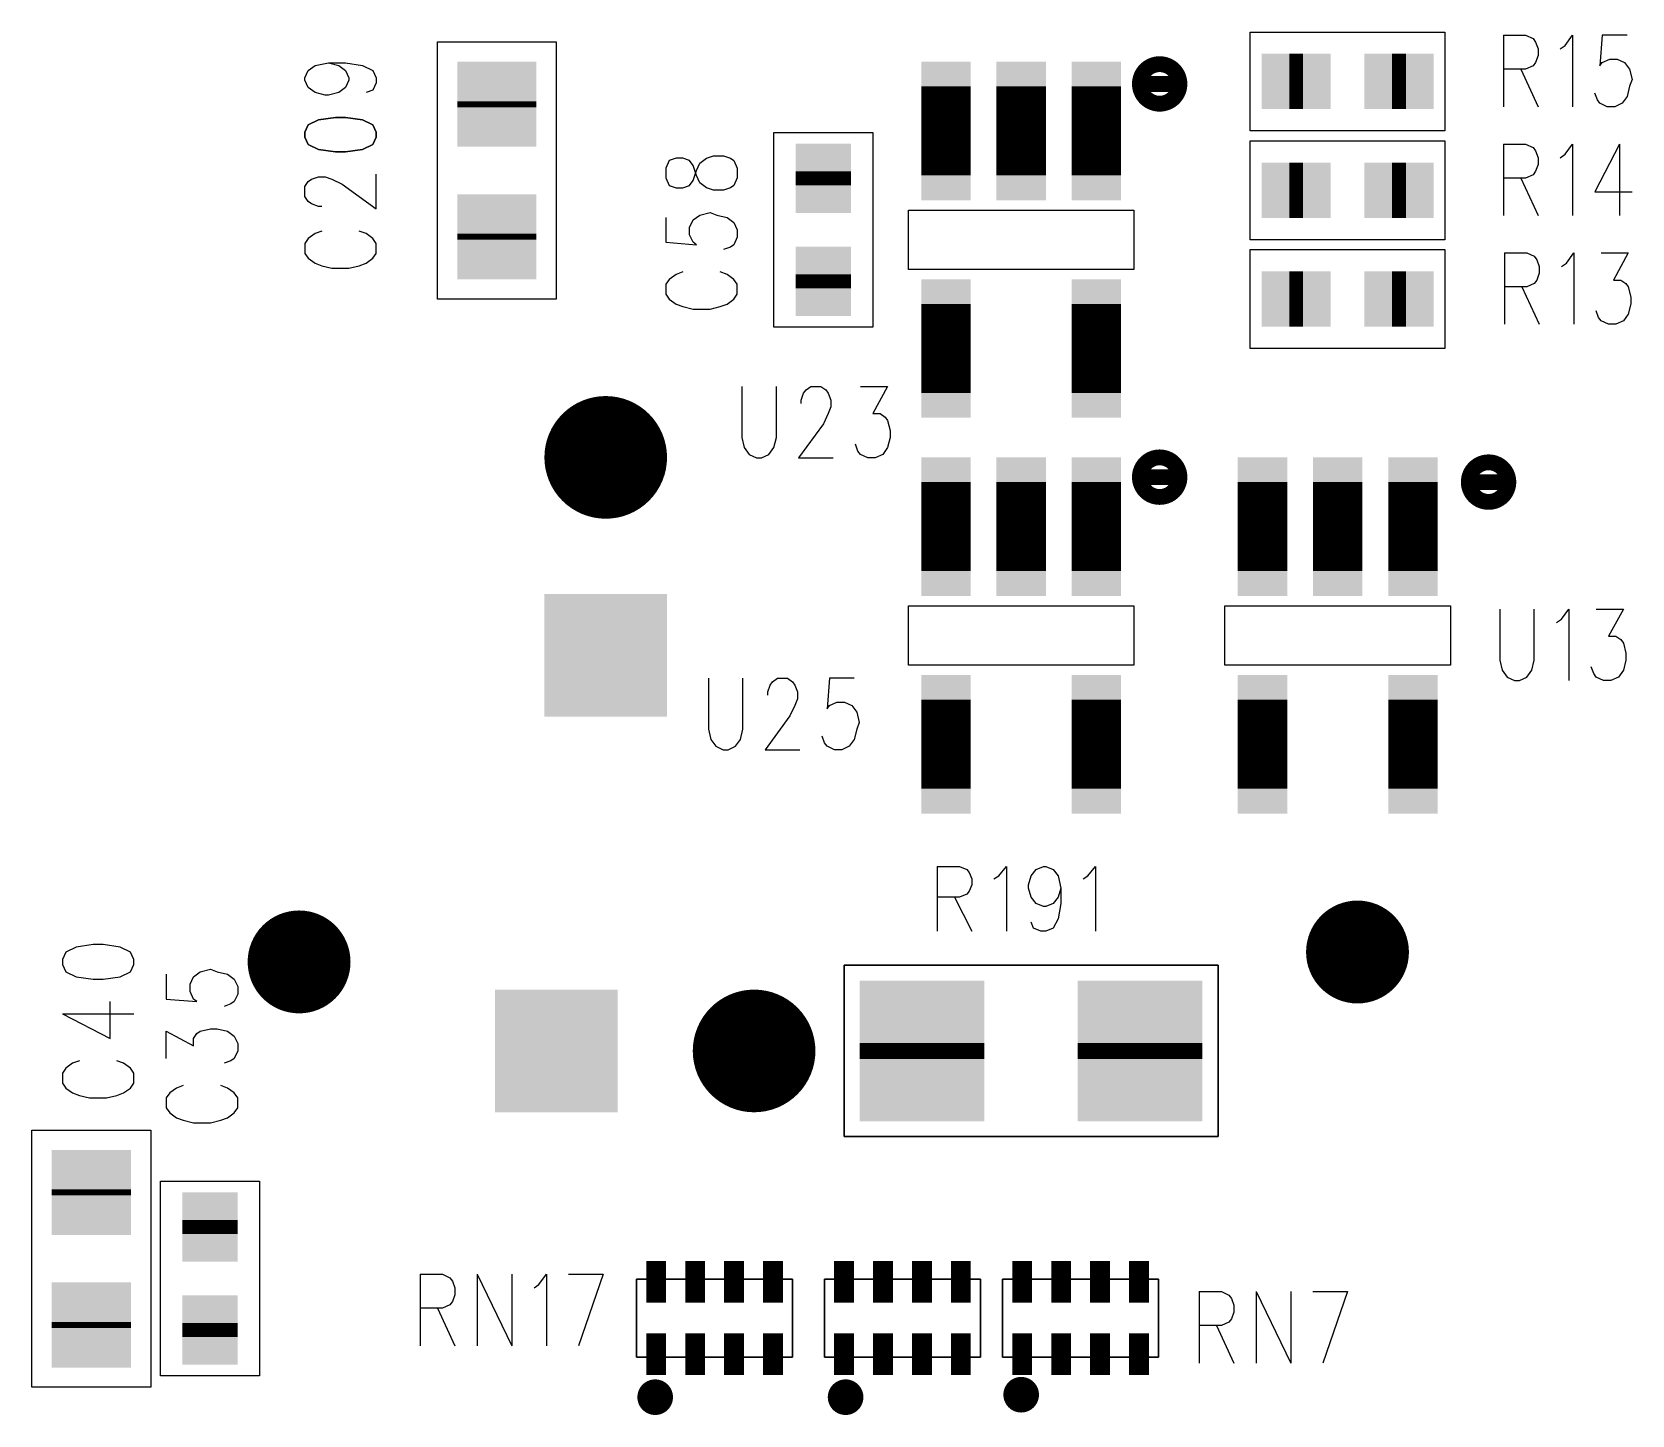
# Model space of a CAD drawing. Extents: x 12040 to 27945, y 10799 to 21199.
# Drawn here: x 18545 to 19354, y 17402 to 18101 of the extents above; entities that cross this region are included whole.
import ezdxf

# ---------------------------------------------------------------- set-up
doc = ezdxf.new("R2010")
doc.units = 0
doc.header["$MEASUREMENT"] = 0
doc.layers.add('ASSYDWGBOT_PHO', color=7, linetype='Continuous')

msp = doc.modelspace()

# ---------------------------------------------------------------- linework, layer by layer
at = {"layer": 'ASSYDWGBOT_PHO'}
for points in [[(19160.789, 18100.63), (19259.211, 18100.63)], [(19160.789, 18050.631), (19160.789, 18100.63)], [(19259.211, 18100.63), (19259.211, 18050.631)], [(18750, 17965.63), (18750, 18095.631)], [(18750, 18095.631), (18809.999, 18095.631)], [(18809.999, 18095.631), (18809.999, 17965.63)], [(19288.75, 18098.98), (19288.75, 18062.889)], [(19288.75, 18098.98), (19299.999, 18098.98)], [(19299.999, 18098.98), (19303.749, 18097.269)], [(19303.749, 18097.269), (19305, 18095.551)], [(19305, 18095.551), (19306.25, 18092.11)], [(19306.25, 18092.11), (19306.25, 18088.671)], [(19317.499, 18092.11), (19320, 18093.83)], [(19320, 18093.83), (19323.75, 18098.98)], [(19323.75, 18098.98), (19323.75, 18062.889)], [(19338.751, 18098.98), (19337.5, 18083.521)], [(19351.25, 18098.98), (19338.751, 18098.98)], [(18684.61, 18081.249), (18688.049, 18083.75)], [(18688.049, 18083.75), (18694.92, 18084.999)], [(18694.92, 18084.999), (18700.081, 18083.75)], [(18694.92, 18084.999), (18703.52, 18084.999)], [(18700.081, 18083.75), (18703.52, 18081.249)], [(18703.52, 18084.999), (18712.111, 18083.75)], [(18712.111, 18083.75), (18717.27, 18081.249)], [(19305, 18085.23), (19303.749, 18083.521)], [(19306.25, 18088.671), (19305, 18085.23)], [(19337.5, 18083.521), (19338.751, 18085.23)], [(19338.751, 18085.23), (19342.501, 18086.95)], [(19342.501, 18086.95), (19346.251, 18086.95)], [(19346.251, 18086.95), (19350, 18085.23)], [(19350, 18085.23), (19352.501, 18081.8)], [(18682.89, 18077.499), (18684.61, 18081.249)], [(18682.89, 18076.25), (18682.89, 18077.499)], [(18684.61, 18072.5), (18682.89, 18076.25)], [(18703.52, 18081.249), (18705.231, 18077.499)], [(18705.231, 18076.25), (18703.52, 18072.5)], [(18705.231, 18077.499), (18705.231, 18076.25)], [(18717.27, 18081.249), (18718.981, 18077.499)], [(18718.981, 18077.499), (18718.981, 18075.001)], [(19299.999, 18081.8), (19288.75, 18081.8)], [(19297.501, 18081.8), (19306.25, 18062.889)], [(19303.749, 18083.521), (19299.999, 18081.8)], [(19352.501, 18081.8), (19353.75, 18076.639)], [(19353.75, 18076.639), (19352.501, 18073.2)], [(18688.049, 18070), (18684.61, 18072.5)], [(18693.199, 18068.75), (18688.049, 18070)], [(18694.92, 18068.75), (18693.199, 18068.75)], [(18700.081, 18070), (18694.92, 18068.75)], [(18703.52, 18072.5), (18700.081, 18070)], [(18717.27, 18071.251), (18713.831, 18070)], [(18718.981, 18075.001), (18717.27, 18071.251)], [(19336.25, 18066.33), (19334.999, 18069.771)], [(19351.25, 18068.05), (19348.749, 18064.61)], [(19352.501, 18073.2), (19351.25, 18068.05)], [(19337.5, 18064.61), (19336.25, 18066.33)], [(19341.249, 18062.889), (19337.5, 18064.61)], [(19344.999, 18062.889), (19341.249, 18062.889)], [(19348.749, 18064.61), (19344.999, 18062.889)], [(18920, 17951.42), (18920, 18049.841)], [(18920, 18049.841), (18969.999, 18049.841)], [(18969.999, 18049.841), (18969.999, 17951.42)], [(19259.211, 18050.631), (19160.789, 18050.631)], [(19160.789, 18045.63), (19259.211, 18045.63)], [(19160.789, 17995.63), (19160.789, 18045.63)], [(19259.211, 18045.63), (19259.211, 17995.63)], [(19288.75, 18043.98), (19288.75, 18007.891)], [(19288.75, 18043.98), (19299.999, 18043.98)], [(19299.999, 18043.98), (19303.749, 18042.271)], [(19320, 18038.83), (19323.75, 18043.98)], [(19323.75, 18043.98), (19323.75, 18007.891)], [(19347.5, 18043.98), (19334.999, 18019.92)], [(19347.5, 18043.98), (19347.5, 18007.891)], [(18867.109, 18035.62), (18865.391, 18031.87)], [(18870.55, 18036.869), (18867.109, 18035.62)], [(18873.98, 18036.869), (18870.55, 18036.869)], [(18877.42, 18035.62), (18873.98, 18036.869)], [(18879.141, 18033.119), (18877.42, 18035.62)], [(18882.58, 18034.37), (18886.021, 18036.869)], [(18886.021, 18036.869), (18889.45, 18038.12)], [(18889.45, 18038.12), (18894.609, 18038.12)], [(18894.609, 18038.12), (18898.05, 18036.869)], [(18898.05, 18036.869), (18899.771, 18035.62)], [(18899.771, 18035.62), (18901.48, 18031.87)], [(19303.749, 18042.271), (19305, 18040.55)], [(19305, 18040.55), (19306.25, 18037.109)], [(19306.25, 18037.109), (19306.25, 18033.67)], [(19317.499, 18037.109), (19320, 18038.83)], [(18686.331, 18026.251), (18689.77, 18027.5)], [(18689.77, 18027.5), (18693.199, 18027.5)], [(18693.199, 18027.5), (18696.64, 18026.251)], [(18718.981, 18011.25), (18718.981, 18028.749)], [(18865.391, 18031.87), (18865.391, 18026.871)], [(18880.859, 18028.12), (18879.141, 18033.119)], [(18879.141, 18025.62), (18880.859, 18030.621)], [(18880.859, 18030.621), (18882.58, 18034.37)], [(18882.58, 18024.37), (18880.859, 18028.12)], [(18901.48, 18031.87), (18901.48, 18026.871)], [(19303.749, 18028.521), (19299.999, 18026.8)], [(19305, 18030.23), (19303.749, 18028.521)], [(19306.25, 18033.67), (19305, 18030.23)], [(18682.89, 18022.499), (18684.61, 18025)], [(18682.89, 18017.5), (18682.89, 18022.499)], [(18684.61, 18025), (18686.331, 18026.251)], [(18696.64, 18026.251), (18701.799, 18023.75)], [(18701.799, 18023.75), (18718.981, 18011.25)], [(18865.391, 18026.871), (18867.109, 18023.121)], [(18867.109, 18023.121), (18870.55, 18021.87)], [(18870.55, 18021.87), (18873.98, 18021.87)], [(18873.98, 18021.87), (18877.42, 18023.121)], [(18877.42, 18023.121), (18879.141, 18025.62)], [(18886.021, 18021.87), (18882.58, 18024.37)], [(18889.45, 18020.62), (18886.021, 18021.87)], [(18894.609, 18020.62), (18889.45, 18020.62)], [(18898.05, 18021.87), (18894.609, 18020.62)], [(18899.771, 18023.121), (18898.05, 18021.87)], [(18901.48, 18026.871), (18899.771, 18023.121)], [(19299.999, 18026.8), (19288.75, 18026.8)], [(19297.501, 18026.8), (19306.25, 18007.891)], [(19334.999, 18019.92), (19353.75, 18019.92)], [(18684.61, 18014.999), (18682.89, 18017.5)], [(18686.331, 18013.75), (18684.61, 18014.999)], [(18689.77, 18012.501), (18686.331, 18013.75)], [(18691.481, 18012.501), (18689.77, 18012.501)], [(18865.391, 18006.87), (18865.391, 17994.37)], [(18877.42, 18001.869), (18879.141, 18005.619)], [(18879.141, 18005.619), (18882.58, 18008.12)], [(18882.58, 18008.12), (18887.73, 18009.371)], [(18887.73, 18009.371), (18891.171, 18008.12)], [(18891.171, 18008.12), (18896.33, 18006.87)], [(18896.33, 18006.87), (18899.771, 18004.37)], [(18899.771, 18004.37), (18901.48, 18000.62)], [(18988.001, 18010.63), (19101.999, 18010.63)], [(18988.001, 17980.631), (18988.001, 18010.63)], [(19101.999, 18010.63), (19101.999, 17980.631)], [(18684.61, 17996.25), (18682.89, 17993.75)], [(18688.049, 17998.751), (18684.61, 17996.25)], [(18691.481, 18000), (18688.049, 17998.751)], [(18713.831, 17998.751), (18710.39, 18000)], [(18717.27, 17996.25), (18713.831, 17998.751)], [(18718.981, 17993.75), (18717.27, 17996.25)], [(18877.42, 17998.119), (18877.42, 18001.869)], [(18879.141, 17994.37), (18877.42, 17998.119)], [(18901.48, 17996.87), (18899.771, 17993.12)], [(18901.48, 18000.62), (18901.48, 17996.87)], [(19259.211, 17995.63), (19160.789, 17995.63)], [(18682.89, 17993.75), (18682.89, 17988.75)], [(18682.89, 17988.75), (18684.61, 17986.25)], [(18717.27, 17986.25), (18718.981, 17988.75)], [(18718.981, 17988.75), (18718.981, 17993.75)], [(18865.391, 17994.37), (18880.859, 17993.12)], [(18880.859, 17993.12), (18879.141, 17994.37)], [(18898.05, 17991.871), (18894.609, 17990.62)], [(18899.771, 17993.12), (18898.05, 17991.871)], [(19160.789, 17990.629), (19259.211, 17990.629)], [(19160.789, 17940.63), (19160.789, 17990.629)], [(19259.211, 17990.629), (19259.211, 17940.63)], [(19289.379, 17988.979), (19289.379, 17952.89)], [(19289.379, 17988.979), (19300.631, 17988.979)], [(19300.631, 17988.979), (19304.38, 17987.27)], [(19304.38, 17987.27), (19305.63, 17985.55)], [(19320.629, 17983.829), (19324.381, 17988.979)], [(19324.381, 17988.979), (19324.381, 17952.89)], [(19338.131, 17988.979), (19351.879, 17988.979)], [(19351.879, 17988.979), (19344.379, 17975.229)], [(18684.61, 17986.25), (18688.049, 17983.749)], [(18688.049, 17983.749), (18691.481, 17982.5)], [(18691.481, 17982.5), (18696.64, 17981.251)], [(18696.64, 17981.251), (18705.231, 17981.251)], [(18705.231, 17981.251), (18710.39, 17982.5)], [(18710.39, 17982.5), (18713.831, 17983.749)], [(18713.831, 17983.749), (18717.27, 17986.25)], [(18873.98, 17979.37), (18870.55, 17978.121)], [(18896.33, 17978.121), (18892.891, 17979.37)], [(19101.999, 17980.631), (18988.001, 17980.631)], [(19305.63, 17985.55), (19306.881, 17982.109)], [(19306.881, 17978.67), (19305.63, 17975.229)], [(19306.881, 17982.109), (19306.881, 17978.67)], [(19318.13, 17982.109), (19320.629, 17983.829)], [(18867.109, 17975.62), (18865.391, 17973.12)], [(18865.391, 17973.12), (18865.391, 17968.121)], [(18870.55, 17978.121), (18867.109, 17975.62)], [(18899.771, 17975.62), (18896.33, 17978.121)], [(18901.48, 17973.12), (18899.771, 17975.62)], [(18901.48, 17968.121), (18901.48, 17973.12)], [(19300.631, 17971.8), (19289.379, 17971.8)], [(19298.13, 17971.8), (19306.881, 17952.89)], [(19304.38, 17973.52), (19300.631, 17971.8)], [(19305.63, 17975.229), (19304.38, 17973.52)], [(19344.379, 17975.229), (19348.129, 17975.229)], [(19348.129, 17975.229), (19350.63, 17973.52)], [(19350.63, 17973.52), (19351.879, 17971.8)], [(19351.879, 17971.8), (19353.13, 17966.64)], [(18809.999, 17965.63), (18750, 17965.63)], [(18865.391, 17968.121), (18867.109, 17965.62)], [(18867.109, 17965.62), (18870.55, 17963.12)], [(18870.55, 17963.12), (18873.98, 17961.87)], [(18892.891, 17961.87), (18896.33, 17963.12)], [(18896.33, 17963.12), (18899.771, 17965.62)], [(18899.771, 17965.62), (18901.48, 17968.121)], [(19353.13, 17963.2), (19351.879, 17958.05)], [(19353.13, 17966.64), (19353.13, 17963.2)], [(18873.98, 17961.87), (18879.141, 17960.621)], [(18879.141, 17960.621), (18887.73, 17960.621)], [(18887.73, 17960.621), (18892.891, 17961.87)], [(19336.88, 17956.329), (19335.63, 17959.77)], [(19338.131, 17954.611), (19336.88, 17956.329)], [(19341.881, 17952.89), (19338.131, 17954.611)], [(19349.38, 17954.611), (19345.631, 17952.89)], [(19351.879, 17958.05), (19349.38, 17954.611)], [(18969.999, 17951.42), (18920, 17951.42)], [(19345.631, 17952.89), (19341.881, 17952.89)], [(19259.211, 17940.63), (19160.789, 17940.63)], [(18903.749, 17921.48), (18903.749, 17895.7)], [(18921.249, 17895.7), (18921.249, 17921.48)], [(18933.75, 17914.61), (18934.999, 17918.051)], [(18933.75, 17912.889), (18933.75, 17914.61)], [(18934.999, 17918.051), (18936.251, 17919.769)], [(18936.251, 17919.769), (18938.749, 17921.48)], [(18938.749, 17921.48), (18943.75, 17921.48)], [(18943.75, 17921.48), (18946.251, 17919.769)], [(18946.251, 17919.769), (18947.5, 17918.051)], [(18947.5, 17918.051), (18948.75, 17914.61)], [(18948.75, 17914.61), (18948.75, 17911.169)], [(18963.751, 17921.48), (18977.501, 17921.48)], [(18977.501, 17921.48), (18969.999, 17907.73)], [(18947.5, 17907.73), (18945, 17902.58)], [(18948.75, 17911.169), (18947.5, 17907.73)], [(18969.999, 17907.73), (18973.749, 17907.73)], [(18973.749, 17907.73), (18976.25, 17906.019)], [(18976.25, 17906.019), (18977.501, 17904.301)], [(18945, 17902.58), (18932.501, 17885.389)], [(18977.501, 17904.301), (18978.75, 17899.139)], [(18978.75, 17899.139), (18978.75, 17895.7)], [(18903.749, 17895.7), (18905.001, 17890.551)], [(18905.001, 17890.551), (18907.499, 17887.11)], [(18917.5, 17887.11), (18920, 17890.551)], [(18920, 17890.551), (18921.249, 17895.7)], [(18962.5, 17888.83), (18961.25, 17892.269)], [(18977.501, 17890.551), (18975, 17887.11)], [(18978.75, 17895.7), (18977.501, 17890.551)], [(18907.499, 17887.11), (18911.249, 17885.389)], [(18911.249, 17885.389), (18913.75, 17885.389)], [(18913.75, 17885.389), (18917.5, 17887.11)], [(18932.501, 17885.389), (18950.001, 17885.389)], [(18963.751, 17887.11), (18962.5, 17888.83)], [(18967.501, 17885.389), (18963.751, 17887.11)], [(18971.251, 17885.389), (18967.501, 17885.389)], [(18975, 17887.11), (18971.251, 17885.389)], [(18988.001, 17810.631), (19101.999, 17810.631)], [(18988.001, 17780.63), (18988.001, 17810.631)], [(19101.999, 17810.631), (19101.999, 17780.63)], [(19148.001, 17810.631), (19261.999, 17810.631)], [(19148.001, 17780.63), (19148.001, 17810.631)], [(19261.999, 17810.631), (19261.999, 17780.63)], [(19286.88, 17808.981), (19286.88, 17783.199)], [(19304.38, 17783.199), (19304.38, 17808.981)], [(19318.13, 17803.829), (19321.88, 17808.981)], [(19321.88, 17808.981), (19321.88, 17772.89)], [(19335.63, 17808.981), (19349.38, 17808.981)], [(19349.38, 17808.981), (19341.881, 17795.231)], [(19315.63, 17802.111), (19318.13, 17803.829)], [(19341.881, 17795.231), (19345.631, 17795.231)], [(19345.631, 17795.231), (19348.129, 17793.52)], [(19348.129, 17793.52), (19349.38, 17791.8)], [(19349.38, 17791.8), (19350.63, 17786.64)], [(19350.63, 17786.64), (19350.63, 17783.199)], [(19101.999, 17780.63), (18988.001, 17780.63)], [(19261.999, 17780.63), (19148.001, 17780.63)], [(19286.88, 17783.199), (19288.13, 17778.049)], [(19288.13, 17778.049), (19290.63, 17774.611)], [(19300.631, 17774.611), (19303.129, 17778.049)], [(19303.129, 17778.049), (19304.38, 17783.199)], [(19334.379, 17776.331), (19333.13, 17779.77)], [(19335.63, 17774.611), (19334.379, 17776.331)], [(19349.38, 17778.049), (19346.88, 17774.611)], [(19350.63, 17783.199), (19349.38, 17778.049)], [(18886.881, 17773.979), (18886.881, 17748.199)], [(18904.381, 17748.199), (18904.381, 17773.979)], [(18916.88, 17767.111), (18918.131, 17770.55)], [(18918.131, 17770.55), (18919.38, 17772.27)], [(18919.38, 17772.27), (18921.881, 17773.979)], [(18921.881, 17773.979), (18926.88, 17773.979)], [(18926.88, 17773.979), (18929.38, 17772.27)], [(18929.38, 17772.27), (18930.63, 17770.55)], [(18930.63, 17770.55), (18931.881, 17767.111)], [(18948.13, 17773.979), (18946.88, 17758.52)], [(18960.63, 17773.979), (18948.13, 17773.979)], [(19290.63, 17774.611), (19294.38, 17772.89)], [(19294.38, 17772.89), (19296.881, 17772.89)], [(19296.881, 17772.89), (19300.631, 17774.611)], [(19339.38, 17772.89), (19335.63, 17774.611)], [(19343.13, 17772.89), (19339.38, 17772.89)], [(19346.88, 17774.611), (19343.13, 17772.89)], [(18916.88, 17765.39), (18916.88, 17767.111)], [(18930.63, 17760.229), (18928.129, 17755.079)], [(18931.881, 17763.67), (18930.63, 17760.229)], [(18931.881, 17767.111), (18931.881, 17763.67)], [(18946.88, 17758.52), (18948.13, 17760.229)], [(18948.13, 17760.229), (18951.88, 17761.95)], [(18951.88, 17761.95), (18955.629, 17761.95)], [(18955.629, 17761.95), (18959.379, 17760.229)], [(18959.379, 17760.229), (18961.88, 17756.8)], [(18928.129, 17755.079), (18915.63, 17737.89)], [(18961.88, 17756.8), (18963.131, 17751.64)], [(18886.881, 17748.199), (18888.13, 17743.05)], [(18903.13, 17743.05), (18904.381, 17748.199)], [(18945.629, 17741.329), (18944.38, 17744.77)], [(18961.88, 17748.199), (18960.63, 17743.05)], [(18963.131, 17751.64), (18961.88, 17748.199)], [(18888.13, 17743.05), (18890.631, 17739.611)], [(18890.631, 17739.611), (18894.381, 17737.89)], [(18894.381, 17737.89), (18896.879, 17737.89)], [(18896.879, 17737.89), (18900.631, 17739.611)], [(18900.631, 17739.611), (18903.13, 17743.05)], [(18915.63, 17737.89), (18933.13, 17737.89)], [(18946.88, 17739.611), (18945.629, 17741.329)], [(18950.63, 17737.89), (18946.88, 17739.611)], [(18954.38, 17737.89), (18950.63, 17737.89)], [(18958.13, 17739.611), (18954.38, 17737.89)], [(18960.63, 17743.05), (18958.13, 17739.611)], [(19002.501, 17678.909), (19002.501, 17646.09)], [(19002.501, 17678.909), (19013.75, 17678.909)], [(19013.75, 17678.909), (19017.5, 17677.34)], [(19017.5, 17677.34), (19018.749, 17675.779)], [(19018.749, 17675.779), (19020, 17672.661)], [(19020, 17672.661), (19020, 17669.531)], [(19031.25, 17672.661), (19033.751, 17674.219)], [(19033.751, 17674.219), (19037.5, 17678.909)], [(19037.5, 17678.909), (19037.5, 17646.09)], [(19048.75, 17669.531), (19049.999, 17674.219)], [(19049.999, 17674.219), (19052.5, 17677.34)], [(19052.5, 17677.34), (19056.25, 17678.909)], [(19056.25, 17678.909), (19057.501, 17678.909)], [(19057.501, 17678.909), (19061.251, 17677.34)], [(19061.251, 17677.34), (19063.749, 17674.219)], [(19063.749, 17674.219), (19065.001, 17667.971)], [(19076.25, 17672.661), (19078.751, 17674.219)], [(19078.751, 17674.219), (19082.5, 17678.909)], [(19082.5, 17678.909), (19082.5, 17646.09)], [(19013.75, 17663.28), (19002.501, 17663.28)], [(19011.25, 17663.28), (19020, 17646.09)], [(19017.5, 17664.841), (19013.75, 17663.28)], [(19018.749, 17666.41), (19017.5, 17664.841)], [(19020, 17669.531), (19018.749, 17666.41)], [(19048.75, 17667.971), (19048.75, 17669.531)], [(19049.999, 17663.28), (19048.75, 17667.971)], [(19052.5, 17660.16), (19049.999, 17663.28)], [(19063.749, 17663.28), (19061.251, 17660.16)], [(19065.001, 17667.971), (19063.749, 17663.28)], [(19065.001, 17667.971), (19065.001, 17660.16)], [(19056.25, 17658.59), (19052.5, 17660.16)], [(19057.501, 17658.59), (19056.25, 17658.59)], [(19061.251, 17660.16), (19057.501, 17658.59)], [(19065.001, 17660.16), (19063.749, 17652.34)], [(19051.25, 17647.659), (19049.999, 17650.78)], [(19055, 17646.09), (19051.25, 17647.659)], [(19061.251, 17647.659), (19057.501, 17646.09)], [(19063.749, 17652.34), (19061.251, 17647.659)], [(18575.859, 17639.38), (18567.27, 17638.13)], [(18581.02, 17639.38), (18575.859, 17639.38)], [(18589.609, 17638.13), (18581.02, 17639.38)], [(19057.501, 17646.09), (19055, 17646.09)], [(18562.111, 17635.63), (18560.39, 17631.88)], [(18560.39, 17631.88), (18560.39, 17629.379)], [(18567.27, 17638.13), (18562.111, 17635.63)], [(18594.77, 17635.63), (18589.609, 17638.13)], [(18596.479, 17631.88), (18594.77, 17635.63)], [(18596.479, 17629.379), (18596.479, 17631.88)], [(18560.39, 17629.379), (18562.111, 17625.629)], [(18562.111, 17625.629), (18567.27, 17623.131)], [(18567.27, 17623.131), (18575.859, 17621.88)], [(18581.02, 17621.88), (18589.609, 17623.131)], [(18589.609, 17623.131), (18594.77, 17625.629)], [(18594.77, 17625.629), (18596.479, 17629.379)], [(18612.89, 17624.38), (18612.89, 17611.879)], [(18624.92, 17619.381), (18626.64, 17623.131)], [(18626.64, 17623.131), (18630.079, 17625.629)], [(18630.079, 17625.629), (18635.229, 17626.881)], [(18635.229, 17626.881), (18638.67, 17625.629)], [(18638.67, 17625.629), (18643.829, 17624.38)], [(18643.829, 17624.38), (18647.27, 17621.88)], [(18575.859, 17621.88), (18581.02, 17621.88)], [(18624.92, 17615.629), (18624.92, 17619.381)], [(18626.64, 17611.879), (18624.92, 17615.629)], [(18647.27, 17621.88), (18648.979, 17618.13)], [(18648.979, 17618.13), (18648.979, 17614.38)], [(18584.45, 17591.881), (18584.45, 17610.63)], [(18612.89, 17611.879), (18628.361, 17610.63)], [(18628.361, 17610.63), (18626.64, 17611.879)], [(18645.55, 17609.381), (18642.111, 17608.13)], [(18647.27, 17610.63), (18645.55, 17609.381)], [(18648.979, 17614.38), (18647.27, 17610.63)], [(18560.39, 17604.38), (18584.45, 17591.881)], [(18560.39, 17604.38), (18596.479, 17604.38)], [(18612.89, 17581.881), (18612.89, 17595.631)], [(18612.89, 17595.631), (18626.64, 17588.131)], [(18626.64, 17591.881), (18628.361, 17594.379)], [(18626.64, 17588.131), (18626.64, 17591.881)], [(18628.361, 17594.379), (18630.079, 17595.631)], [(18630.079, 17595.631), (18635.229, 17596.88)], [(18635.229, 17596.88), (18638.67, 17596.88)], [(18638.67, 17596.88), (18643.829, 17595.631)], [(18643.829, 17595.631), (18647.27, 17593.13)], [(18647.27, 17593.13), (18648.979, 17589.38)], [(18648.979, 17585.63), (18647.27, 17581.881)], [(18648.979, 17589.38), (18648.979, 17585.63)], [(18562.111, 17576.88), (18560.39, 17574.381)], [(18560.39, 17574.381), (18560.39, 17569.38)], [(18565.55, 17579.38), (18562.111, 17576.88)], [(18568.979, 17580.629), (18565.55, 17579.38)], [(18591.33, 17579.38), (18587.891, 17580.629)], [(18594.77, 17576.88), (18591.33, 17579.38)], [(18596.479, 17574.381), (18594.77, 17576.88)], [(18596.479, 17569.38), (18596.479, 17574.381)], [(18645.55, 17580.629), (18642.111, 17579.38)], [(18647.27, 17581.881), (18645.55, 17580.629)], [(18560.39, 17569.38), (18562.111, 17566.879)], [(18562.111, 17566.879), (18565.55, 17564.381)], [(18591.33, 17564.381), (18594.77, 17566.879)], [(18594.77, 17566.879), (18596.479, 17569.38)], [(18618.05, 17566.879), (18614.611, 17564.381)], [(18621.481, 17568.13), (18618.05, 17566.879)], [(18643.829, 17566.879), (18640.39, 17568.13)], [(18647.27, 17564.381), (18643.829, 17566.879)], [(18565.55, 17564.381), (18568.979, 17563.129)], [(18568.979, 17563.129), (18574.141, 17561.88)], [(18574.141, 17561.88), (18582.729, 17561.88)], [(18582.729, 17561.88), (18587.891, 17563.129)], [(18587.891, 17563.129), (18591.33, 17564.381)], [(18614.611, 17564.381), (18612.89, 17561.88)], [(18612.89, 17561.88), (18612.89, 17556.881)], [(18648.979, 17561.88), (18647.27, 17564.381)], [(18648.979, 17556.881), (18648.979, 17561.88)], [(18612.89, 17556.881), (18614.611, 17554.38)], [(18614.611, 17554.38), (18618.05, 17551.88)], [(18618.05, 17551.88), (18621.481, 17550.631)], [(18621.481, 17550.631), (18626.64, 17549.379)], [(18635.229, 17549.379), (18640.39, 17550.631)], [(18640.39, 17550.631), (18643.829, 17551.88)], [(18643.829, 17551.88), (18647.27, 17554.38)], [(18647.27, 17554.38), (18648.979, 17556.881)], [(18545, 17415.63), (18545, 17545.63)], [(18545, 17545.63), (18605, 17545.63)], [(18605, 17545.63), (18605, 17415.63)], [(18626.64, 17549.379), (18635.229, 17549.379)], [(18610.001, 17421.419), (18610.001, 17519.84)], [(18610.001, 17519.84), (18660, 17519.84)], [(18660, 17519.84), (18660, 17421.419)], [(18741.249, 17472.731), (18741.249, 17436.64)], [(18741.249, 17472.731), (18752.501, 17472.731)], [(18752.501, 17472.731), (18756.25, 17471.02)], [(18756.25, 17471.02), (18757.5, 17469.299)], [(18757.5, 17469.299), (18758.751, 17465.86)], [(18770, 17472.731), (18770, 17436.64)], [(18770, 17472.731), (18787.5, 17436.64)], [(18787.5, 17472.731), (18787.5, 17436.64)], [(18801.25, 17467.581), (18805, 17472.731)], [(18805, 17472.731), (18805, 17436.64)], [(18816.25, 17472.731), (18833.75, 17472.731)], [(18833.75, 17472.731), (18821.251, 17436.64)], [(18850.63, 17470.31), (18850.63, 17430.941)], [(18929.371, 17470.31), (18929.371, 17430.941)], [(18945.629, 17470.31), (18945.629, 17430.941)], [(19024.37, 17470.31), (19024.37, 17430.941)], [(19035.629, 17470.31), (19035.629, 17430.941)], [(19114.37, 17470.31), (19114.37, 17430.941)], [(18758.751, 17462.42), (18757.5, 17458.981)], [(18758.751, 17465.86), (18758.751, 17462.42)], [(18798.75, 17465.86), (18801.25, 17467.581)], [(19135, 17463.98), (19135, 17427.891)], [(19135, 17463.98), (19146.25, 17463.98)], [(19146.25, 17463.98), (19150, 17462.271)], [(19150, 17462.271), (19151.251, 17460.55)], [(19163.75, 17463.98), (19163.75, 17427.891)], [(19163.75, 17463.98), (19181.25, 17427.891)], [(19181.25, 17463.98), (19181.25, 17427.891)], [(19192.499, 17463.98), (19209.999, 17463.98)], [(19209.999, 17463.98), (19197.5, 17427.891)], [(18752.501, 17455.549), (18741.249, 17455.549)], [(18750, 17455.549), (18758.751, 17436.64)], [(18756.25, 17457.27), (18752.501, 17455.549)], [(18757.5, 17458.981), (18756.25, 17457.27)], [(19151.251, 17460.55), (19152.5, 17457.109)], [(19152.5, 17453.671), (19151.251, 17450.23)], [(19152.5, 17457.109), (19152.5, 17453.671)], [(19146.25, 17446.8), (19135, 17446.8)], [(19143.749, 17446.8), (19152.5, 17427.891)], [(19150, 17448.521), (19146.25, 17446.8)], [(19151.251, 17450.23), (19150, 17448.521)], [(18660, 17421.419), (18610.001, 17421.419)], [(18605, 17415.63), (18545, 17415.63)]]:
    msp.add_lwpolyline(points, dxfattribs=at)
for points, const_width in [([(18780.001, 18065.63), (18780.001, 18062.63)], 40), ([(19007, 18028.13), (19007, 18073.13)], 25), ([(19045, 18028.13), (19045, 18073.13)], 25), ([(19083, 18028.13), (19083, 18073.13)], 25), ([(19180.5, 18075.63), (19187.5, 18075.63)], 28), ([(19180.5, 18075.63), (19187.5, 18075.63)], 28), ([(19232.5, 18075.63), (19239.5, 18075.63)], 28), ([(19232.5, 18075.63), (19239.5, 18075.63)], 28), ([(18945, 18023.13), (18945, 18030.13)], 28), ([(18945, 18023.13), (18945, 18030.13)], 28), ([(19180.5, 18020.63), (19187.5, 18020.63)], 28), ([(19180.5, 18020.63), (19187.5, 18020.63)], 28), ([(19232.5, 18020.63), (19239.5, 18020.63)], 28), ([(19232.5, 18020.63), (19239.5, 18020.63)], 28), ([(18780.001, 17998.631), (18780.001, 17995.63)], 40), ([(18945, 17971.13), (18945, 17978.13)], 28), ([(18945, 17971.13), (18945, 17978.13)], 28), ([(19180.5, 17965.63), (19187.5, 17965.63)], 28), ([(19180.5, 17965.63), (19187.5, 17965.63)], 28), ([(19232.5, 17965.63), (19239.5, 17965.63)], 28), ([(19232.5, 17965.63), (19239.5, 17965.63)], 28), ([(19007, 17918.131), (19007, 17963.131)], 25), ([(19083, 17918.131), (19083, 17963.131)], 25), ([(19007, 17828.131), (19007, 17873.131)], 25), ([(19045, 17828.131), (19045, 17873.131)], 25), ([(19083, 17828.131), (19083, 17873.131)], 25), ([(19167, 17828.131), (19167, 17873.131)], 25), ([(19205, 17828.131), (19205, 17873.131)], 25), ([(19243, 17828.131), (19243, 17873.131)], 25), ([(19007, 17718.13), (19007, 17763.13)], 25), ([(19083, 17718.13), (19083, 17763.13)], 25), ([(19167, 17718.13), (19167, 17763.13)], 25), ([(19243, 17718.13), (19243, 17763.13)], 25), ([(18994.881, 17589.63), (18994.881, 17581.631)], 63), ([(19105.12, 17589.63), (19105.12, 17581.631)], 63), ([(18575.001, 17512.63), (18575.001, 17515.631)], 40), ([(18635, 17493.13), (18635, 17500.13)], 28), ([(18635, 17493.13), (18635, 17500.13)], 28), ([(18860.47, 17463.43), (18860.47, 17474.43)], 10), ([(18880.159, 17463.43), (18880.159, 17474.43)], 10), ([(18899.839, 17463.43), (18899.839, 17474.43)], 10), ([(18919.531, 17463.43), (18919.531, 17474.43)], 10), ([(18955.469, 17463.43), (18955.469, 17474.43)], 10), ([(18975.161, 17463.43), (18975.161, 17474.43)], 10), ([(18994.841, 17463.43), (18994.841, 17474.43)], 10), ([(19014.53, 17463.43), (19014.53, 17474.43)], 10), ([(19045.469, 17463.43), (19045.469, 17474.43)], 10), ([(19065.161, 17463.43), (19065.161, 17474.43)], 10), ([(19084.841, 17463.43), (19084.841, 17474.43)], 10), ([(19104.53, 17463.43), (19104.53, 17474.43)], 10), ([(18575.001, 17445.629), (18575.001, 17448.629)], 40), ([(18635, 17441.13), (18635, 17448.13)], 28), ([(18635, 17441.13), (18635, 17448.13)], 28), ([(18860.47, 17426.821), (18860.47, 17437.82)], 10), ([(18880.159, 17426.821), (18880.159, 17437.82)], 10), ([(18899.839, 17426.821), (18899.839, 17437.82)], 10), ([(18919.531, 17426.821), (18919.531, 17437.82)], 10), ([(18955.469, 17426.821), (18955.469, 17437.82)], 10), ([(18975.161, 17426.821), (18975.161, 17437.82)], 10), ([(18994.841, 17426.821), (18994.841, 17437.82)], 10), ([(19014.53, 17426.821), (19014.53, 17437.82)], 10), ([(19045.469, 17426.821), (19045.469, 17437.82)], 10), ([(19065.161, 17426.821), (19065.161, 17437.82)], 10), ([(19084.841, 17426.821), (19084.841, 17437.82)], 10), ([(19104.53, 17426.821), (19104.53, 17437.82)], 10)]:
    msp.add_lwpolyline(points, dxfattribs=dict(at, const_width=const_width))
at = {"layer": 'ASSYDWGBOT_PHO', "const_width": 8}
for points in [[(19125, 18074.381, 1), (19105, 18074.381, 1)], [(19105, 18074.381, 1), (19125, 18074.381)], [(19125, 17875.629, 1), (19105, 17875.629, 1)], [(19291.25, 17873.131, 1), (19271.25, 17873.131, 1)], [(19105, 17875.629, 1), (19125, 17875.629)], [(19271.25, 17873.131, 1), (19291.25, 17873.131)], [(19049.999, 17411.88, 1), (19040.001, 17411.88, 1)], [(18865, 17410.629, 1), (18855, 17410.629, 1)], [(18855, 17410.629, 1), (18865, 17410.629)], [(18961.25, 17410.629, 1), (18951.25, 17410.629, 1)], [(18951.25, 17410.629, 1), (18961.25, 17410.629)], [(19040.001, 17411.88, 1), (19049.999, 17411.88)]]:
    msp.add_lwpolyline(points, format="xyb", close=True, dxfattribs=at)
at = {"layer": 'ASSYDWGBOT_PHO'}
for points in [[(18684.61, 18053.749), (18682.89, 18049.999)], [(18689.77, 18056.25), (18684.61, 18053.749)], [(18698.36, 18057.501), (18689.77, 18056.25)], [(18703.52, 18057.501), (18698.36, 18057.501)], [(18712.111, 18056.25), (18703.52, 18057.501)], [(18717.27, 18053.749), (18712.111, 18056.25)], [(18718.981, 18049.999), (18717.27, 18053.749)], [(18682.89, 18049.999), (18682.89, 18047.501)], [(18682.89, 18047.501), (18684.61, 18043.751)], [(18684.61, 18043.751), (18689.77, 18041.25)], [(18712.111, 18041.25), (18717.27, 18043.751)], [(18717.27, 18043.751), (18718.981, 18047.501)], [(18718.981, 18047.501), (18718.981, 18049.999)], [(18689.77, 18041.25), (18698.36, 18040.001)], [(18698.36, 18040.001), (18703.52, 18040.001)], [(18703.52, 18040.001), (18712.111, 18041.25)], [(18955.509, 17542.32), (18955.509, 17628.929)], [(18955.509, 17628.929), (19144.489, 17628.929)], [(19144.489, 17628.929), (19144.489, 17542.32)], [(19144.489, 17542.32), (18955.509, 17542.32)], [(18850.63, 17470.31), (18929.371, 17470.31)], [(18850.63, 17430.941), (18850.63, 17470.31)], [(18929.371, 17470.31), (18929.371, 17430.941)], [(18945.629, 17470.31), (19024.37, 17470.31)], [(18945.629, 17430.941), (18945.629, 17470.31)], [(19024.37, 17470.31), (19024.37, 17430.941)], [(19035.629, 17470.31), (19114.37, 17470.31)], [(19035.629, 17430.941), (19035.629, 17470.31)], [(19114.37, 17470.31), (19114.37, 17430.941)], [(18929.371, 17430.941), (18850.63, 17430.941)], [(19024.37, 17430.941), (18945.629, 17430.941)], [(19114.37, 17430.941), (19035.629, 17430.941)]]:
    msp.add_lwpolyline(points, close=True, dxfattribs=at)
for points, const_width in [([(18819.499, 17885.63, 1), (18850.499, 17885.63, 1), (18819.499, 17885.63)], 31), ([(18667, 17630.63, 1), (18693, 17630.63, 1), (18667, 17630.63)], 26), ([(19202, 17635.63, 1), (19228, 17635.63, 1), (19202, 17635.63)], 26), ([(18894.5, 17585.63, 1), (18925.5, 17585.63, 1), (18894.5, 17585.63)], 31)]:
    msp.add_lwpolyline(points, format="xyb", dxfattribs=dict(at, const_width=const_width))
for points in [[(18800.001, 18045.63), (18760.001, 18045.63), (18800.001, 18085.63), (18760.001, 18085.63)], [(19019.5, 18060.63), (18994.5, 18060.63), (19019.5, 18085.63), (18994.5, 18085.63)], [(19057.5, 18060.63), (19032.5, 18060.63), (19057.5, 18085.63), (19032.5, 18085.63)], [(19095.5, 18060.63), (19070.5, 18060.63), (19095.5, 18085.63), (19070.5, 18085.63)], [(19194.5, 18089.63), (19194.5, 18061.63), (19166.5, 18089.63), (19166.5, 18061.63)], [(19194.5, 18089.63), (19194.5, 18061.63), (19166.5, 18089.63), (19166.5, 18061.63)], [(19173.5, 18061.63), (19173.5, 18089.63), (19201.5, 18061.63), (19201.5, 18089.63)], [(19173.5, 18061.63), (19173.5, 18089.63), (19201.5, 18061.63), (19201.5, 18089.63)], [(19246.5, 18089.63), (19246.5, 18061.63), (19218.5, 18089.63), (19218.5, 18061.63)], [(19246.5, 18089.63), (19246.5, 18061.63), (19218.5, 18089.63), (19218.5, 18061.63)], [(19225.5, 18061.63), (19225.5, 18089.63), (19253.5, 18061.63), (19253.5, 18089.63)], [(19225.5, 18061.63), (19225.5, 18089.63), (19253.5, 18061.63), (19253.5, 18089.63)], [(18760.001, 18082.63), (18800.001, 18082.63), (18760.001, 18042.63), (18800.001, 18042.63)], [(18959, 18016.13), (18931, 18016.13), (18959, 18044.13), (18931, 18044.13)], [(18959, 18016.13), (18931, 18016.13), (18959, 18044.13), (18931, 18044.13)], [(18931, 18037.13), (18959, 18037.13), (18931, 18009.13), (18959, 18009.13)], [(18931, 18037.13), (18959, 18037.13), (18931, 18009.13), (18959, 18009.13)], [(18994.5, 18040.63), (19019.5, 18040.63), (18994.5, 18015.63), (19019.5, 18015.63)], [(19032.5, 18040.63), (19057.5, 18040.63), (19032.5, 18015.63), (19057.5, 18015.63)], [(19070.5, 18040.63), (19095.5, 18040.63), (19070.5, 18015.63), (19095.5, 18015.63)], [(19194.5, 18034.63), (19194.5, 18006.63), (19166.5, 18034.63), (19166.5, 18006.63)], [(19194.5, 18034.63), (19194.5, 18006.63), (19166.5, 18034.63), (19166.5, 18006.63)], [(19173.5, 18006.63), (19173.5, 18034.63), (19201.5, 18006.63), (19201.5, 18034.63)], [(19173.5, 18006.63), (19173.5, 18034.63), (19201.5, 18006.63), (19201.5, 18034.63)], [(19246.5, 18034.63), (19246.5, 18006.63), (19218.5, 18034.63), (19218.5, 18006.63)], [(19246.5, 18034.63), (19246.5, 18006.63), (19218.5, 18034.63), (19218.5, 18006.63)], [(19225.5, 18006.63), (19225.5, 18034.63), (19253.5, 18006.63), (19253.5, 18034.63)], [(19225.5, 18006.63), (19225.5, 18034.63), (19253.5, 18006.63), (19253.5, 18034.63)], [(18800.001, 17978.631), (18760.001, 17978.631), (18800.001, 18018.631), (18760.001, 18018.631)], [(18760.001, 18015.63), (18800.001, 18015.63), (18760.001, 17975.63), (18800.001, 17975.63)], [(18959, 17964.13), (18931, 17964.13), (18959, 17992.13), (18931, 17992.13)], [(18959, 17964.13), (18931, 17964.13), (18959, 17992.13), (18931, 17992.13)], [(18931, 17985.13), (18959, 17985.13), (18931, 17957.13), (18959, 17957.13)], [(18931, 17985.13), (18959, 17985.13), (18931, 17957.13), (18959, 17957.13)], [(19194.5, 17979.63), (19194.5, 17951.63), (19166.5, 17979.63), (19166.5, 17951.63)], [(19194.5, 17979.63), (19194.5, 17951.63), (19166.5, 17979.63), (19166.5, 17951.63)], [(19173.5, 17951.63), (19173.5, 17979.63), (19201.5, 17951.63), (19201.5, 17979.63)], [(19173.5, 17951.63), (19173.5, 17979.63), (19201.5, 17951.63), (19201.5, 17979.63)], [(19246.5, 17979.63), (19246.5, 17951.63), (19218.5, 17979.63), (19218.5, 17951.63)], [(19246.5, 17979.63), (19246.5, 17951.63), (19218.5, 17979.63), (19218.5, 17951.63)], [(19225.5, 17951.63), (19225.5, 17979.63), (19253.5, 17951.63), (19253.5, 17979.63)], [(19225.5, 17951.63), (19225.5, 17979.63), (19253.5, 17951.63), (19253.5, 17979.63)], [(19019.5, 17950.631), (18994.5, 17950.631), (19019.5, 17975.631), (18994.5, 17975.631)], [(19095.5, 17950.631), (19070.5, 17950.631), (19095.5, 17975.631), (19070.5, 17975.631)], [(18994.5, 17930.631), (19019.5, 17930.631), (18994.5, 17905.631), (19019.5, 17905.631)], [(19070.5, 17930.631), (19095.5, 17930.631), (19070.5, 17905.631), (19095.5, 17905.631)], [(19019.5, 17860.631), (18994.5, 17860.631), (19019.5, 17885.631), (18994.5, 17885.631)], [(19057.5, 17860.631), (19032.5, 17860.631), (19057.5, 17885.631), (19032.5, 17885.631)], [(19095.5, 17860.631), (19070.5, 17860.631), (19095.5, 17885.631), (19070.5, 17885.631)], [(19179.5, 17860.631), (19154.5, 17860.631), (19179.5, 17885.631), (19154.5, 17885.631)], [(19217.5, 17860.631), (19192.5, 17860.631), (19217.5, 17885.631), (19192.5, 17885.631)], [(19255.5, 17860.631), (19230.5, 17860.631), (19255.5, 17885.631), (19230.5, 17885.631)], [(18994.5, 17840.631), (19019.5, 17840.631), (18994.5, 17815.631), (19019.5, 17815.631)], [(19032.5, 17840.631), (19057.5, 17840.631), (19032.5, 17815.631), (19057.5, 17815.631)], [(19070.5, 17840.631), (19095.5, 17840.631), (19070.5, 17815.631), (19095.5, 17815.631)], [(19154.5, 17840.631), (19179.5, 17840.631), (19154.5, 17815.631), (19179.5, 17815.631)], [(19192.5, 17840.631), (19217.5, 17840.631), (19192.5, 17815.631), (19217.5, 17815.631)], [(19230.5, 17840.631), (19255.5, 17840.631), (19230.5, 17815.631), (19255.5, 17815.631)], [(18865.999, 17754.629), (18865.999, 17816.629), (18803.999, 17754.629), (18803.999, 17816.629)], [(19019.5, 17750.63), (18994.5, 17750.63), (19019.5, 17775.63), (18994.5, 17775.63)], [(19095.5, 17750.63), (19070.5, 17750.63), (19095.5, 17775.63), (19070.5, 17775.63)], [(19179.5, 17750.63), (19154.5, 17750.63), (19179.5, 17775.63), (19154.5, 17775.63)], [(19255.5, 17750.63), (19230.5, 17750.63), (19255.5, 17775.63), (19230.5, 17775.63)], [(18994.5, 17730.63), (19019.5, 17730.63), (18994.5, 17705.63), (19019.5, 17705.63)], [(19070.5, 17730.63), (19095.5, 17730.63), (19070.5, 17705.63), (19095.5, 17705.63)], [(19154.5, 17730.63), (19179.5, 17730.63), (19154.5, 17705.63), (19179.5, 17705.63)], [(19230.5, 17730.63), (19255.5, 17730.63), (19230.5, 17705.63), (19255.5, 17705.63)], [(18840.999, 17554.63), (18840.999, 17616.63), (18778.999, 17554.63), (18778.999, 17616.63)], [(19026.381, 17558.13), (18963.381, 17558.13), (19026.381, 17621.13), (18963.381, 17621.13)], [(19136.62, 17558.13), (19073.62, 17558.13), (19136.62, 17621.13), (19073.62, 17621.13)], [(18963.381, 17613.131), (19026.381, 17613.131), (18963.381, 17550.131), (19026.381, 17550.131)], [(19073.62, 17613.131), (19136.62, 17613.131), (19073.62, 17550.131), (19136.62, 17550.131)], [(18595.001, 17495.631), (18555.001, 17495.631), (18595.001, 17535.631), (18555.001, 17535.631)], [(18555.001, 17532.63), (18595.001, 17532.63), (18555.001, 17492.63), (18595.001, 17492.63)], [(18649, 17486.13), (18621, 17486.13), (18649, 17514.13), (18621, 17514.13)], [(18649, 17486.13), (18621, 17486.13), (18649, 17514.13), (18621, 17514.13)], [(18621, 17507.13), (18649, 17507.13), (18621, 17479.13), (18649, 17479.13)], [(18621, 17507.13), (18649, 17507.13), (18621, 17479.13), (18649, 17479.13)], [(18865.47, 17469.43), (18855.47, 17469.43), (18865.47, 17479.43), (18855.47, 17479.43)], [(18885.159, 17469.43), (18875.159, 17469.43), (18885.159, 17479.43), (18875.159, 17479.43)], [(18904.839, 17469.43), (18894.839, 17469.43), (18904.839, 17479.43), (18894.839, 17479.43)], [(18924.531, 17469.43), (18914.531, 17469.43), (18924.531, 17479.43), (18914.531, 17479.43)], [(18960.469, 17469.43), (18950.469, 17469.43), (18960.469, 17479.43), (18950.469, 17479.43)], [(18980.161, 17469.43), (18970.161, 17469.43), (18980.161, 17479.43), (18970.161, 17479.43)], [(18999.841, 17469.43), (18989.841, 17469.43), (18999.841, 17479.43), (18989.841, 17479.43)], [(19019.53, 17469.43), (19009.53, 17469.43), (19019.53, 17479.43), (19009.53, 17479.43)], [(19050.469, 17469.43), (19040.469, 17469.43), (19050.469, 17479.43), (19040.469, 17479.43)], [(19070.161, 17469.43), (19060.161, 17469.43), (19070.161, 17479.43), (19060.161, 17479.43)], [(19089.841, 17469.43), (19079.841, 17469.43), (19089.841, 17479.43), (19079.841, 17479.43)], [(19109.53, 17469.43), (19099.53, 17469.43), (19109.53, 17479.43), (19099.53, 17479.43)], [(18595.001, 17428.629), (18555.001, 17428.629), (18595.001, 17468.629), (18555.001, 17468.629)], [(18555.001, 17465.629), (18595.001, 17465.629), (18555.001, 17425.629), (18595.001, 17425.629)], [(18649, 17434.13), (18621, 17434.13), (18649, 17462.13), (18621, 17462.13)], [(18649, 17434.13), (18621, 17434.13), (18649, 17462.13), (18621, 17462.13)], [(18855.47, 17468.43), (18865.47, 17468.43), (18855.47, 17458.43), (18865.47, 17458.43)], [(18875.159, 17468.43), (18885.159, 17468.43), (18875.159, 17458.43), (18885.159, 17458.43)], [(18894.839, 17468.43), (18904.839, 17468.43), (18894.839, 17458.43), (18904.839, 17458.43)], [(18914.531, 17468.43), (18924.531, 17468.43), (18914.531, 17458.43), (18924.531, 17458.43)], [(18950.469, 17468.43), (18960.469, 17468.43), (18950.469, 17458.43), (18960.469, 17458.43)], [(18970.161, 17468.43), (18980.161, 17468.43), (18970.161, 17458.43), (18980.161, 17458.43)], [(18989.841, 17468.43), (18999.841, 17468.43), (18989.841, 17458.43), (18999.841, 17458.43)], [(19009.53, 17468.43), (19019.53, 17468.43), (19009.53, 17458.43), (19019.53, 17458.43)], [(19040.469, 17468.43), (19050.469, 17468.43), (19040.469, 17458.43), (19050.469, 17458.43)], [(19060.161, 17468.43), (19070.161, 17468.43), (19060.161, 17458.43), (19070.161, 17458.43)], [(19079.841, 17468.43), (19089.841, 17468.43), (19079.841, 17458.43), (19089.841, 17458.43)], [(19099.53, 17468.43), (19109.53, 17468.43), (19099.53, 17458.43), (19109.53, 17458.43)], [(18621, 17455.13), (18649, 17455.13), (18621, 17427.13), (18649, 17427.13)], [(18621, 17455.13), (18649, 17455.13), (18621, 17427.13), (18649, 17427.13)], [(18865.47, 17432.82), (18855.47, 17432.82), (18865.47, 17442.82), (18855.47, 17442.82)], [(18885.159, 17432.82), (18875.159, 17432.82), (18885.159, 17442.82), (18875.159, 17442.82)], [(18904.839, 17432.82), (18894.839, 17432.82), (18904.839, 17442.82), (18894.839, 17442.82)], [(18924.531, 17432.82), (18914.531, 17432.82), (18924.531, 17442.82), (18914.531, 17442.82)], [(18960.469, 17432.82), (18950.469, 17432.82), (18960.469, 17442.82), (18950.469, 17442.82)], [(18980.161, 17432.82), (18970.161, 17432.82), (18980.161, 17442.82), (18970.161, 17442.82)], [(18999.841, 17432.82), (18989.841, 17432.82), (18999.841, 17442.82), (18989.841, 17442.82)], [(19019.53, 17432.82), (19009.53, 17432.82), (19019.53, 17442.82), (19009.53, 17442.82)], [(19050.469, 17432.82), (19040.469, 17432.82), (19050.469, 17442.82), (19040.469, 17442.82)], [(19070.161, 17432.82), (19060.161, 17432.82), (19070.161, 17442.82), (19060.161, 17442.82)], [(19089.841, 17432.82), (19079.841, 17432.82), (19089.841, 17442.82), (19079.841, 17442.82)], [(19109.53, 17432.82), (19099.53, 17432.82), (19109.53, 17442.82), (19099.53, 17442.82)], [(18855.47, 17431.821), (18865.47, 17431.821), (18855.47, 17421.821), (18865.47, 17421.821)], [(18875.159, 17431.821), (18885.159, 17431.821), (18875.159, 17421.821), (18885.159, 17421.821)], [(18894.839, 17431.821), (18904.839, 17431.821), (18894.839, 17421.821), (18904.839, 17421.821)], [(18914.531, 17431.821), (18924.531, 17431.821), (18914.531, 17421.821), (18924.531, 17421.821)], [(18950.469, 17431.821), (18960.469, 17431.821), (18950.469, 17421.821), (18960.469, 17421.821)], [(18970.161, 17431.821), (18980.161, 17431.821), (18970.161, 17421.821), (18980.161, 17421.821)], [(18989.841, 17431.821), (18999.841, 17431.821), (18989.841, 17421.821), (18999.841, 17421.821)], [(19009.53, 17431.821), (19019.53, 17431.821), (19009.53, 17421.821), (19019.53, 17421.821)], [(19040.469, 17431.821), (19050.469, 17431.821), (19040.469, 17421.821), (19050.469, 17421.821)], [(19060.161, 17431.821), (19070.161, 17431.821), (19060.161, 17421.821), (19070.161, 17421.821)], [(19079.841, 17431.821), (19089.841, 17431.821), (19079.841, 17421.821), (19089.841, 17421.821)], [(19099.53, 17431.821), (19109.53, 17431.821), (19099.53, 17421.821), (19109.53, 17421.821)]]:
    msp.add_solid(points, dxfattribs=at)

doc.saveas('drawing.dxf')
